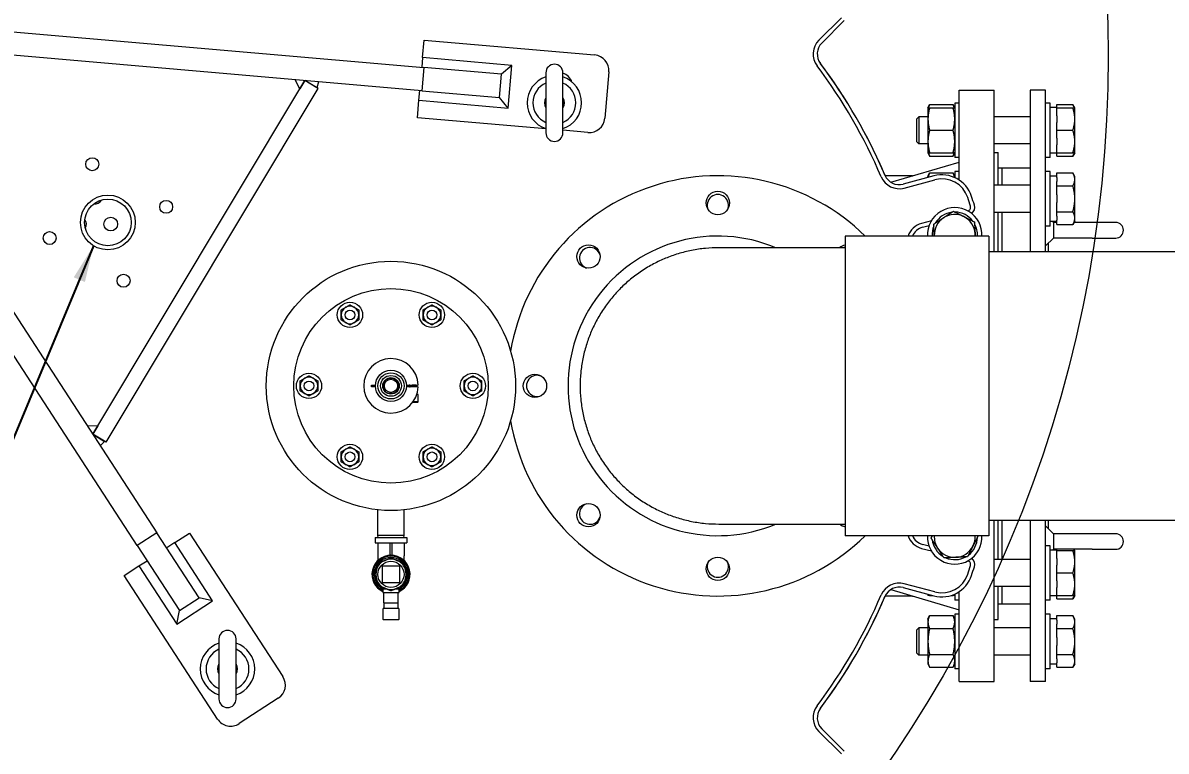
# Model space of a CAD drawing. Header units: inches. Extents: x 15 to 402, y 6 to 258.
# Drawn here: x 67.96 to 104.69, y 189.34 to 212.73 of the extents above; entities that cross this region are included whole.
import ezdxf

# ---------------------------------------------------------------- set-up
doc = ezdxf.new("R2010")
doc.units = ezdxf.units.IN
doc.header["$LTSCALE"] = 12
doc.header["$MEASUREMENT"] = 0
for name, color, linetype, lineweight in [('Dimension (ANSI)', 7, 'Continuous', 25), ('Symbol (ANSI)', 7, 'Continuous', 25), ('Visible', 7, 'Continuous', 18)]:
    doc.layers.add(name, color=color, linetype=linetype, lineweight=lineweight)
doc.styles.add('MEMCOR Medium', font='arial.ttf')
doc.dimstyles.new('Default (ANSI)', dxfattribs={"dimscale": 12, "dimtxt": 0.15, "dimasz": 0.098425, "dimexe": 0.125, "dimexo": 0.0625, "dimgap": 0.031496, "dimtad": 0, "dimtih": 1, "dimtoh": 1, "dimdec": 4, "dimrnd": 1e-08, "dimzin": 3, "dimdsep": 46, "dimlunit": 5, "dimtxsty": 'MEMCOR Medium', "dimcen": 0.09, "dimdle": 0.393701, "dimclrd": 256, "dimclre": 256, "dimclrt": 256, "dimadec": 0, "dimazin": 1, "dimtfac": 0.8, "dimtofl": 0, "dimtmove": 0, "dimatfit": 3, "dimfxl": 1, "dimfrac": 1, "dimtolj": 1, "dimtzin": 4, "dimlwd": -1, "dimlwe": -1, "dimarcsym": 0})
doc.dimstyles.new('Default (ANSI)$7', dxfattribs={"dimscale": 12, "dimtxt": 0.15, "dimasz": 0.098425, "dimexe": 0.125, "dimexo": 0.0625, "dimgap": 0.031496, "dimtad": 0, "dimtih": 1, "dimtoh": 1, "dimdec": 4, "dimrnd": 1e-08, "dimzin": 3, "dimdsep": 46, "dimlunit": 5, "dimtxsty": 'MEMCOR Medium', "dimcen": 0.09, "dimdle": 0.393701, "dimclrd": 256, "dimclre": 256, "dimclrt": 256, "dimadec": 0, "dimazin": 1, "dimtfac": 0.8, "dimtofl": 0, "dimtmove": 0, "dimatfit": 3, "dimfxl": 1, "dimfrac": 1, "dimtolj": 1, "dimtzin": 4, "dimlwd": -1, "dimlwe": -1, "dimarcsym": 0})

# ---------------------------------------------------------------- blocks, each defined once
blk = doc.blocks.new('*D25')
at = {"layer": 'Defpoints', "color": 0, "transparency": 16777216}
for p in [(86.89, 243.622), (62.827, 211.67)]:
    blk.add_point(p, dxfattribs=at)
at = {"layer": 'Dimension (ANSI)', "transparency": 16777216}
for p, q in [((91.461, 249.692), (87.601, 244.566)), ((93.048, 249.692), (91.461, 249.692))]:
    blk.add_line(p, q, dxfattribs=at)
blk.add_solid([(87.443, 244.684), (87.758, 244.447), (86.89, 243.622)], dxfattribs=at)
at = {"layer": 'Dimension (ANSI)', "transparency": 16777216, "char_height": 1.8, "attachment_point": 4, "style": 'MEMCOR Medium'}
for s, insert in [('\\A1; \\fArial|b0|i0;R40 in', (108.926, 250.989)), ('\\A1;[R1016.0 mm]{\\P\\fArial|b0|i0;RADIAL CLEARANCE REQUIRED}', (93.426, 246.824))]:
    blk.add_mtext(s, dxfattribs=dict(at, insert=insert))

msp = doc.modelspace()

# ---------------------------------------------------------------- linework, layer by layer
at = {"layer": 'Visible'}
for p, q in [((65.15622, 212.66071), (80.84549, 211.29916)), ((94.25794, 212.89604), (93.53664, 212.17474)), ((93.62857, 212.08282), (94.34986, 212.80412)), ((80.80277, 211.61654), (80.8514, 212.17694)), ((80.8514, 212.17694), (86.33081, 211.70142)), ((80.78065, 210.55197), (65.34865, 211.8912)), ((80.80277, 211.61654), (80.77575, 211.30521)), ((83.67448, 211.36733), (80.80277, 211.61654)), ((80.84549, 211.29916), (80.78065, 210.55197)), ((83.33613, 211.08302), (80.84549, 211.29916)), ((83.67448, 211.36733), (83.33613, 211.08302)), ((83.5556, 209.99748), (83.67448, 211.36733)), ((70.20837, 199.51578), (77.02461, 210.87793)), ((76.86385, 210.60995), (76.71328, 210.90494)), ((77.02461, 210.87793), (76.86385, 210.60995)), ((77.45343, 210.62081), (77.02486, 210.8779)), ((77.40384, 210.65055), (77.02486, 210.8779)), ((77.46515, 210.8397), (77.40384, 210.65055)), ((83.27129, 210.33582), (83.33613, 211.08302)), ((84.76273, 211.12887), (84.76273, 209.19974)), ((85.31391, 209.19974), (85.31391, 211.12887)), ((86.78571, 211.16006), (86.65602, 209.66568)), ((70.63714, 199.25856), (77.45343, 210.62081)), ((80.68389, 210.24669), (80.71091, 210.55802)), ((80.78065, 210.55197), (83.27129, 210.33582)), ((98.03832, 207.68485), (98.03832, 210.571)), ((98.03832, 210.571), (99.16332, 210.571)), ((99.16332, 205.3835), (99.16332, 210.571)), ((100.31832, 210.571), (100.31832, 205.3835)), ((100.81832, 210.571), (100.31832, 210.571)), ((100.81832, 205.3835), (100.81832, 210.571)), ((80.63526, 209.6863), (80.68389, 210.24669)), ((80.68389, 210.24669), (83.5556, 209.99748)), ((83.5556, 209.99748), (83.27129, 210.33582)), ((97.0387, 210.00037), (97.09056, 210.1116)), ((97.09056, 210.1116), (97.84583, 210.1116)), ((97.8977, 210.00037), (97.84583, 210.1116)), ((97.8977, 210.15637), (97.8977, 208.40637)), ((98.03832, 210.15637), (97.8977, 210.15637)), ((100.95895, 210.15637), (100.81832, 210.15637)), ((100.95895, 208.40637), (100.95895, 210.15637)), ((101.17795, 210.01087), (101.17795, 210.11131)), ((101.17795, 210.11131), (101.69188, 210.11131)), ((101.75607, 210.00012), (101.69188, 210.11131)), ((96.67795, 209.65272), (96.7441, 209.71887)), ((96.7441, 209.71887), (96.7441, 208.84387)), ((97.0387, 209.71887), (96.7441, 209.71887)), ((97.0387, 210.00037), (97.0387, 209.64087)), ((97.09056, 210.00037), (97.84583, 210.00037)), ((100.31832, 209.71887), (99.16332, 209.71887)), ((101.17795, 210.01087), (100.95895, 210.01087)), ((101.17795, 210.01087), (101.17795, 210.00012)), ((101.17795, 209.74881), (101.17795, 210.00012)), ((101.17795, 210.00012), (101.69188, 210.00012)), ((101.17795, 209.74881), (101.17795, 209.53269)), ((101.75607, 209.64075), (101.75607, 210.00012)), ((63.81836, 209.34046), (72.26392, 196.35537)), ((84.76273, 209.3281), (80.63526, 209.6863)), ((96.67795, 208.91002), (96.67795, 209.65272)), ((97.0387, 209.64087), (97.0387, 208.92187)), ((101.17795, 209.28137), (101.17795, 209.53269)), ((101.75607, 208.922), (101.75607, 209.64075)), ((71.6352, 195.94645), (63.04884, 209.14802)), ((86.11467, 209.21078), (85.31391, 209.28027)), ((97.09056, 209.28137), (97.84583, 209.28137)), ((101.17795, 209.03006), (101.17795, 209.28137)), ((101.17795, 209.28137), (101.69188, 209.28137)), ((101.17795, 209.03006), (101.17795, 208.81394)), ((96.67795, 208.91002), (96.7441, 208.84387)), ((97.0387, 208.84387), (96.7441, 208.84387)), ((97.0387, 208.92187), (97.0387, 208.56237)), ((100.31832, 208.84387), (99.16332, 208.84387)), ((101.17795, 208.56262), (101.17795, 208.81394)), ((101.75607, 208.56262), (101.75607, 208.922)), ((95.84778, 207.61181), (98.03832, 208.261)), ((97.0387, 208.56237), (97.09056, 208.45114)), ((97.09056, 208.56237), (97.84583, 208.56237)), ((97.09056, 208.45114), (97.84583, 208.45114)), ((97.8977, 208.56237), (97.84583, 208.45114)), ((98.03832, 208.40637), (97.8977, 208.40637)), ((99.16332, 208.571), (99.28832, 208.571)), ((99.28832, 207.51891), (99.28832, 208.571)), ((100.95895, 208.40637), (100.81832, 208.40637)), ((101.17795, 208.55187), (100.95895, 208.55187)), ((101.17795, 208.56262), (101.17795, 208.55187)), ((101.17795, 208.56262), (101.69188, 208.56262)), ((101.17795, 208.45143), (101.17795, 208.55187)), ((101.17795, 208.45143), (101.69188, 208.45143)), ((101.75607, 208.56262), (101.69188, 208.45143)), ((97.0387, 207.80041), (97.09056, 207.91164)), ((97.09056, 207.91164), (97.84583, 207.91164)), ((97.8977, 207.80041), (97.84583, 207.91164)), ((97.8977, 207.95641), (97.8977, 207.76189)), ((98.03832, 207.95641), (97.8977, 207.95641)), ((99.28832, 208.071), (99.41832, 208.071)), ((99.41832, 207.51891), (99.41832, 208.071)), ((99.41832, 207.51891), (99.41832, 208.071)), ((99.41832, 208.071), (100.31832, 208.071)), ((100.95895, 207.95641), (100.81832, 207.95641)), ((100.95895, 206.20641), (100.95895, 207.95641)), ((101.17795, 207.76625), (101.17795, 207.91135)), ((101.17795, 207.91135), (101.69188, 207.91135)), ((101.75607, 207.80016), (101.69188, 207.91135)), ((96.53832, 207.821), (95.66321, 207.821)), ((97.23027, 207.81511), (96.24496, 207.5511)), ((96.2786, 207.42553), (97.26391, 207.68954)), ((96.53832, 207.821), (96.53832, 207.81646)), ((96.53832, 207.81646), (96.53832, 207.821)), ((96.53832, 207.821), (96.55366, 207.821)), ((97.0387, 207.80041), (97.0387, 207.76378)), ((100.31832, 207.51891), (99.16332, 207.51891)), ((101.17795, 207.81091), (100.95895, 207.81091)), ((101.17795, 207.76625), (101.17795, 207.64148)), ((101.17795, 207.49638), (101.17795, 207.64148)), ((101.75607, 207.70387), (101.75607, 207.80016)), ((101.75607, 207.08141), (101.75607, 207.70387)), ((101.17795, 207.20618), (101.17795, 207.49638)), ((101.17795, 207.49638), (101.69188, 207.49638)), ((101.17795, 207.20618), (101.17795, 206.95664)), ((101.17795, 206.66644), (101.17795, 206.95664)), ((101.75607, 206.45895), (101.75607, 207.08141)), ((98.32122, 206.6891), (98.32094, 206.68903)), ((100.31832, 206.64391), (99.16332, 206.64391)), ((99.28832, 205.3835), (99.28832, 206.64391)), ((99.41832, 205.3835), (99.41832, 206.64391)), ((99.41832, 205.3835), (99.41832, 206.64391)), ((101.17795, 206.52134), (101.17795, 206.66644)), ((101.17795, 206.66644), (101.69188, 206.66644)), ((101.17795, 206.52134), (101.17795, 206.39657)), ((101.75607, 206.36266), (101.75607, 206.45895)), ((97.14787, 206.3747), (96.83323, 206.2904)), ((96.86688, 206.16483), (97.07445, 206.22045)), ((100.95895, 206.20641), (100.81832, 206.20641)), ((101.17795, 206.35191), (100.95895, 206.35191)), ((101.06832, 206.321), (101.03741, 206.35191)), ((101.17795, 206.321), (101.06832, 206.321)), ((101.06832, 206.321), (101.06832, 206.071)), ((101.06832, 206.071), (101.06832, 205.821)), ((101.17795, 206.25147), (101.17795, 206.39657)), ((101.17795, 206.25147), (101.69188, 206.25147)), ((101.75607, 206.36266), (101.69188, 206.25147)), ((102.31832, 206.321), (101.73202, 206.321)), ((103.06832, 206.321), (102.31832, 206.321)), ((94.37832, 205.8835), (94.37832, 196.2585)), ((98.98832, 205.8835), (94.37832, 205.8835)), ((98.98832, 205.8835), (98.98832, 196.2585)), ((101.06832, 205.821), (100.81832, 205.571)), ((100.91332, 205.3835), (100.91332, 205.666)), ((102.31832, 205.821), (101.06832, 205.821)), ((102.31832, 205.821), (103.06832, 205.821)), ((94.37832, 205.5085), (90.31564, 205.5085)), ((98.98832, 205.3835), (121.91357, 205.3835)), ((79.16332, 201.04475), (79.16332, 201.09725)), ((79.16332, 201.09725), (79.28901, 201.09725)), ((79.28901, 201.04475), (79.16332, 201.04475)), ((80.28763, 201.09725), (80.63792, 201.09725)), ((80.63792, 201.04475), (80.28763, 201.04475)), ((80.35082, 201.076), (80.35082, 201.08047)), ((80.37402, 201.09411), (80.37402, 201.09725)), ((80.37402, 201.0584), (80.37402, 201.06261)), ((80.57762, 201.076), (80.57762, 201.08021)), ((80.60082, 201.09386), (80.60082, 201.09725)), ((80.60082, 201.05815), (80.60082, 201.06261)), ((80.66293, 201.09725), (80.63792, 201.09725)), ((80.63792, 201.04475), (80.66293, 201.04475)), ((80.48738, 200.54475), (80.65332, 200.54475)), ((80.66332, 200.55475), (80.4948, 200.55475)), ((80.66332, 200.79475), (80.61857, 200.79475)), ((80.65332, 200.54475), (80.66332, 200.55475)), ((80.66332, 200.55475), (80.66332, 200.79475)), ((70.36913, 199.78376), (70.03799, 199.77774)), ((70.36913, 199.78376), (70.20837, 199.51578)), ((70.63714, 199.25856), (70.20837, 199.51578)), ((70.20837, 199.51578), (70.58735, 199.28843)), ((70.44933, 199.1453), (70.58735, 199.28843)), ((79.36967, 196.26636), (79.36967, 197.08908)), ((80.20697, 196.26636), (80.20697, 197.08937)), ((90.31564, 196.6335), (94.37832, 196.6335)), ((98.98832, 196.7585), (121.91357, 196.7585)), ((99.16332, 191.571), (99.16332, 196.7585)), ((99.28832, 195.4981), (99.28832, 196.7585)), ((99.41832, 195.4981), (99.41832, 196.7585)), ((99.41832, 195.4981), (99.41832, 196.7585)), ((100.31832, 196.7585), (100.31832, 191.571)), ((100.81832, 191.571), (100.81832, 196.7585)), ((101.06832, 196.321), (100.81832, 196.571)), ((100.91332, 196.476), (100.91332, 196.7585)), ((72.26392, 196.35537), (71.6352, 195.94645)), ((73.62698, 194.25964), (72.26392, 196.35537)), ((72.84484, 196.03535), (73.31638, 196.34204)), ((73.31638, 196.34204), (76.31512, 191.73145)), ((79.27572, 196.19825), (80.30092, 196.19825)), ((79.27572, 196.19825), (79.27572, 196.02738)), ((80.20697, 196.26636), (79.36967, 196.26636)), ((79.3718, 196.19825), (79.36967, 196.26636)), ((80.20484, 196.19825), (80.20697, 196.26636)), ((80.30092, 196.19825), (80.30092, 196.02738)), ((98.98832, 196.2585), (94.37832, 196.2585)), ((97.16848, 196.24604), (97.17559, 196.24642)), ((102.31832, 196.321), (101.06832, 196.321)), ((101.06832, 196.321), (101.06832, 196.071)), ((103.06832, 196.321), (102.31832, 196.321)), ((71.6352, 195.94645), (72.99827, 193.85072)), ((72.84484, 196.03535), (72.58287, 195.86497)), ((74.05933, 194.16806), (72.84484, 196.03535)), ((79.27572, 196.02738), (79.74895, 196.02738)), ((79.36116, 196.02738), (79.36116, 195.6077)), ((79.74895, 196.02889), (79.74895, 195.62838)), ((79.82769, 195.62838), (79.82769, 196.02889)), ((79.82769, 196.02738), (80.30092, 196.02738)), ((80.21549, 196.02738), (80.21549, 195.6077)), ((96.83323, 195.85161), (97.14787, 195.7673)), ((97.07445, 195.92156), (96.86688, 195.97718)), ((100.95895, 195.9356), (100.81832, 195.9356)), ((100.95895, 194.1856), (100.95895, 195.9356)), ((101.17795, 195.7901), (100.95895, 195.7901)), ((101.06832, 195.821), (101.03741, 195.7901)), ((101.06832, 196.071), (101.06832, 195.821)), ((102.31832, 195.821), (101.06832, 195.821)), ((101.17795, 195.7901), (101.17795, 195.821)), ((101.17795, 195.7901), (101.17795, 195.77935)), ((101.17795, 195.52803), (101.17795, 195.77935)), ((101.17795, 195.77935), (101.69188, 195.77935)), ((101.75607, 195.77935), (101.73202, 195.821)), ((101.75607, 195.41997), (101.75607, 195.77935)), ((102.31832, 195.821), (103.06832, 195.821)), ((71.69219, 195.28566), (71.95416, 195.45605)), ((79.36116, 195.6077), (79.36116, 195.4561)), ((80.21549, 195.4561), (80.21549, 195.6077)), ((98.32094, 195.45298), (98.32122, 195.4529)), ((100.31832, 195.4981), (99.16332, 195.4981)), ((101.17795, 195.52803), (101.17795, 195.31191)), ((101.75607, 194.70122), (101.75607, 195.41997)), ((71.22066, 194.97897), (71.69219, 195.28566)), ((71.69219, 195.28566), (72.90669, 193.41838)), ((79.51273, 194.74155), (79.51273, 195.29273)), ((79.51273, 195.29273), (80.06391, 195.29273)), ((80.06391, 195.29273), (80.06391, 194.74155)), ((101.17795, 195.0606), (101.17795, 195.31191)), ((101.17795, 194.80928), (101.17795, 195.0606)), ((101.17795, 195.0606), (101.69188, 195.0606)), ((74.2194, 190.36839), (71.22066, 194.97897)), ((80.06391, 194.74155), (79.51273, 194.74155)), ((97.26391, 194.45247), (96.2786, 194.71648)), ((101.17795, 194.80928), (101.17795, 194.59316)), ((101.75607, 194.34185), (101.75607, 194.70122)), ((79.52819, 194.59452), (79.52819, 194.55164)), ((79.52819, 194.55164), (79.52819, 194.43527)), ((79.52819, 194.55164), (79.63171, 194.55164)), ((79.52819, 194.43527), (80.04845, 194.43527)), ((79.56212, 194.10273), (79.56212, 194.43527)), ((79.94494, 194.55164), (80.04845, 194.55164)), ((80.01452, 194.10273), (80.01452, 194.43527)), ((80.04845, 194.55164), (80.04845, 194.59452)), ((80.04845, 194.43527), (80.04845, 194.55164)), ((96.53832, 194.321), (95.66321, 194.321)), ((95.84778, 194.5302), (98.03832, 193.881)), ((96.24496, 194.59091), (97.23027, 194.3269)), ((96.53832, 194.32555), (96.53832, 194.321)), ((96.53832, 194.321), (96.53832, 194.32555)), ((96.53832, 194.321), (96.55366, 194.321)), ((97.0387, 194.37823), (97.0387, 194.3416)), ((97.09056, 194.3416), (97.17541, 194.3416)), ((97.79758, 194.3416), (97.84583, 194.3416)), ((97.8977, 194.38011), (97.8977, 194.1856)), ((98.03832, 191.571), (98.03832, 194.45715)), ((100.31832, 194.6231), (99.16332, 194.6231)), ((99.28832, 193.571), (99.28832, 194.6231)), ((99.41832, 194.071), (99.41832, 194.6231)), ((99.41832, 194.071), (99.41832, 194.6231)), ((101.17795, 194.3311), (100.95895, 194.3311)), ((101.17795, 194.34185), (101.17795, 194.59316)), ((101.17795, 194.34185), (101.17795, 194.3311)), ((101.17795, 194.34185), (101.69188, 194.34185)), ((101.17795, 194.23065), (101.17795, 194.3311)), ((101.75607, 194.34185), (101.69188, 194.23065)), ((72.90669, 193.41838), (74.05933, 194.16806)), ((72.99827, 193.85072), (73.62698, 194.25964)), ((74.05933, 194.16806), (73.62698, 194.25964)), ((80.02757, 193.92204), (79.54907, 193.92204)), ((79.56212, 194.10273), (80.01452, 194.10273)), ((79.56212, 194.10273), (79.56212, 193.92204)), ((80.01452, 193.92204), (80.01452, 194.10273)), ((98.03832, 194.1856), (97.8977, 194.1856)), ((99.28832, 194.071), (99.41832, 194.071)), ((99.41832, 194.071), (100.31832, 194.071)), ((100.95895, 194.1856), (100.81832, 194.1856)), ((101.17795, 194.23065), (101.69188, 194.23065)), ((72.90669, 193.41838), (72.99827, 193.85072)), ((79.52819, 193.90116), (79.52819, 193.66087)), ((79.52819, 193.66087), (79.52819, 193.57899)), ((80.02757, 193.55811), (79.54907, 193.55811)), ((80.04845, 193.66087), (80.04845, 193.90116)), ((80.04845, 193.57899), (80.04845, 193.66087)), ((97.0387, 193.57963), (97.09056, 193.69086)), ((97.0387, 193.57963), (97.0387, 193.48331)), ((97.09056, 193.69086), (97.84583, 193.69086)), ((97.8977, 193.57963), (97.84583, 193.69086)), ((97.8977, 193.73563), (97.8977, 191.98563)), ((98.03832, 193.73563), (97.8977, 193.73563)), ((99.16332, 193.571), (99.28832, 193.571)), ((100.95895, 193.73563), (100.81832, 193.73563)), ((100.95895, 191.98563), (100.95895, 193.73563)), ((101.17795, 193.59013), (101.1142, 193.59013)), ((101.17795, 193.54548), (101.17795, 193.69057)), ((101.17795, 193.69057), (101.69188, 193.69057)), ((101.75607, 193.57938), (101.69188, 193.69057)), ((101.75607, 193.48309), (101.75607, 193.57938)), ((96.67795, 193.23198), (96.7441, 193.29813)), ((96.67795, 192.48928), (96.67795, 193.23198)), ((96.7441, 193.29813), (96.7441, 192.42313)), ((97.0387, 193.29813), (96.7441, 193.29813)), ((97.0387, 193.48331), (97.0387, 192.86063)), ((97.09056, 193.27575), (97.84583, 193.27575)), ((100.31832, 193.29813), (99.16332, 193.29813)), ((101.17795, 193.54548), (101.17795, 193.4207)), ((101.17795, 193.2756), (101.17795, 193.4207)), ((101.17795, 192.98541), (101.17795, 193.2756)), ((101.17795, 193.2756), (101.69188, 193.2756)), ((101.75607, 192.86063), (101.75607, 193.48309)), ((74.26273, 192.94227), (74.26273, 191.01314)), ((74.81391, 191.01314), (74.81391, 192.94227)), ((97.0387, 192.86063), (97.0387, 192.23796)), ((101.17795, 192.98541), (101.17795, 192.73586)), ((101.75607, 192.23818), (101.75607, 192.86063)), ((96.67795, 192.48928), (96.7441, 192.42313)), ((97.09056, 192.44552), (97.84583, 192.44552)), ((101.17795, 192.44566), (101.17795, 192.73586)), ((101.17795, 192.30056), (101.17795, 192.44566)), ((101.17795, 192.44566), (101.69188, 192.44566)), ((97.0387, 192.42313), (96.7441, 192.42313)), ((97.0387, 192.23796), (97.0387, 192.14163)), ((97.0387, 192.14163), (97.09056, 192.0304)), ((97.8977, 192.14163), (97.84583, 192.0304)), ((100.31832, 192.42313), (99.16332, 192.42313)), ((101.17795, 192.13113), (100.95895, 192.13113)), ((101.17795, 192.30056), (101.17795, 192.17579)), ((101.17795, 192.03069), (101.17795, 192.17579)), ((101.75607, 192.14188), (101.69188, 192.03069)), ((101.75607, 192.14188), (101.75607, 192.23818)), ((97.09056, 192.0304), (97.84583, 192.0304)), ((98.03832, 191.98563), (97.8977, 191.98563)), ((100.95895, 191.98563), (100.81832, 191.98563)), ((101.17795, 192.03069), (101.69188, 192.03069)), ((98.03832, 191.571), (99.16332, 191.571)), ((100.81832, 191.571), (100.31832, 191.571)), ((76.16859, 191.0397), (74.91116, 190.22186)), ((93.53664, 189.96726), (94.25794, 189.24597)), ((94.34986, 189.33789), (93.62857, 190.05919))]:
    msp.add_line(p, q, dxfattribs=at)
for centre, radius in [((62.82709, 211.66956), 40), ((70.19362, 208.1925), 0.2085), ((70.69502, 206.321), 0.88), ((90.28832, 206.946), 0.375), ((70.69502, 206.321), 0.75), ((72.56652, 206.8225), 0.2085), ((70.78832, 206.267), 0.21875), ((68.82362, 205.8195), 0.2085), ((86.13407, 205.22525), 0.375), ((79.78691, 201.071), 4.00373), ((71.19652, 204.4495), 0.2085), ((79.78832, 201.071), 3.125), ((78.47066, 203.35081), 0.406), ((78.47066, 203.35081), 0.15625), ((81.10316, 203.35081), 0.406), ((81.10316, 203.35081), 0.15625), ((77.15441, 201.071), 0.406), ((79.78832, 201.071), 0.5), ((79.78832, 201.071), 0.42), ((79.78832, 201.071), 0.335), ((79.78832, 201.071), 0.26562), ((79.78832, 201.071), 0.25), ((79.78832, 201.071), 0.21094), ((82.41941, 201.071), 0.406), ((84.41332, 201.071), 0.375), ((77.15441, 201.071), 0.15625), ((82.41941, 201.071), 0.15625), ((78.47066, 198.79119), 0.406), ((81.10316, 198.79119), 0.406), ((78.47066, 198.79119), 0.15625), ((81.10316, 198.79119), 0.15625), ((86.13407, 196.91675), 0.375), ((79.78832, 195.01714), 0.41865), ((90.28832, 195.196), 0.375)]:
    msp.add_circle(centre, radius, dxfattribs=at)
for centre, radius, start, end in [((93.98212, 211.72927), 0.63, 135, 216.90325), ((93.98212, 211.72927), 0.5, 135, 216.90325), ((86.28758, 211.20329), 0.5, 355.040155, 85.040155), ((85.03832, 211.12887), 0.27559, 0, 180), ((79.78832, 201.071), 17.12, 23.09675, 36.90325), ((79.78832, 201.071), 17.25021, 23.049065, 36.950935), ((79.78832, 201.071), 17.25, 23.09675, 36.90325), ((85.03832, 210.1643), 0.875, 108.358437, 251.641563), ((85.18964, 210.69632), 0.435, 18.320445, 73.400134), ((85.03832, 210.1643), 0.875, 288.358437, 71.641563), ((85.03832, 210.1643), 0.68898, 113.578178, 246.421822), ((85.03832, 210.1643), 0.68898, 293.578178, 66.421822), ((85.03832, 210.1643), 0.31947, 149.616707, 210.383293), ((85.03832, 210.1643), 0.3125, 151.871172, 208.128828), ((85.03832, 210.1643), 0.3, 156.727362, 203.272638), ((85.03832, 210.1643), 0.31947, 329.616707, 30.383293), ((85.03832, 210.1643), 0.3125, 331.871172, 28.128828), ((85.03832, 210.1643), 0.3, 336.727362, 23.272638), ((86.1579, 209.70891), 0.5, 265.040155, 355.040155), ((85.03832, 209.19974), 0.27559, 180, 0), ((90.28832, 201.071), 6.75, 45.476504, 170.469503), ((96.11555, 208.03406), 0.63, 203.09675, 285), ((96.11555, 208.03406), 0.5, 203.09675, 285), ((97.48908, 206.84918), 1, 18.078591, 105), ((97.48908, 206.84918), 0.87, 18.078591, 105), ((90.28832, 206.8781), 0.3405, 334.269761, 205.730239), ((79.78832, 201.071), 19.62, 17.219028, 18.078591), ((70.28832, 207.133), 0.21875, 257.909376, 335.299728), ((97.89746, 205.92333), 0.875, 357.39098, 182.60902), ((79.78832, 201.071), 19.49, 17.219028, 18.078591), ((98.29016, 206.80501), 0.12, 285, 17.219028), ((98.29016, 206.80501), 0.25, 307.738688, 17.219028), ((69.78832, 206.267), 0.21875, 324.764108, 42.052527), ((97.89746, 205.92333), 0.656, 123.040155, 183.040155), ((97.89746, 205.92333), 0.7295, 97.099296, 148.981014), ((97.89746, 205.92333), 0.656, 63.040155, 123.040155), ((97.89746, 205.92333), 0.7295, 37.099296, 88.981014), ((97.89746, 205.92333), 0.656, 3.040155, 63.040155), ((96.99629, 205.68186), 0.63, 105, 161.333359), ((96.99629, 205.68186), 0.5, 105, 156.216773), ((97.89746, 205.92333), 0.7295, 157.099296, 183.129868), ((97.89746, 205.92333), 0.7295, 356.870132, 28.981014), ((103.06832, 206.071), 0.25, 270, 90), ((90.28832, 201.071), 4.8125, 67.231776, 292.768224), ((97.89746, 205.92333), 0.656, 183.040155, 183.480957), ((97.89746, 205.92333), 0.656, 356.519043, 3.040155), ((86.18212, 205.1772), 0.3405, 19.303126, 250.696874), ((94.44257, 205.22525), 0.375, 99.865714, 130.946041), ((94.39462, 205.1772), 0.3405, 92.743842, 103.349215), ((78.47066, 203.35081), 0.2815, 120, 180), ((78.47066, 203.35081), 0.2815, 60, 120), ((78.47066, 203.35081), 0.2815, 0, 60), ((81.10316, 203.35081), 0.2815, 120, 180), ((81.10316, 203.35081), 0.2815, 60, 120), ((81.10316, 203.35081), 0.2815, 0, 60), ((78.47066, 203.35081), 0.2815, 180, 240), ((78.47066, 203.35081), 0.2815, 240, 300), ((78.47066, 203.35081), 0.2815, 300, 0), ((81.10316, 203.35081), 0.2815, 180, 240), ((81.10316, 203.35081), 0.2815, 240, 300), ((81.10316, 203.35081), 0.2815, 300, 0), ((79.78832, 201.071), 0.875, 1.719131, 358.280869), ((77.15441, 201.071), 0.2815, 120, 180), ((77.15441, 201.071), 0.2815, 60, 120), ((77.15441, 201.071), 0.2815, 0, 60), ((82.41941, 201.071), 0.2815, 120, 180), ((82.41941, 201.071), 0.2815, 60, 120), ((82.41941, 201.071), 0.2815, 0, 60), ((84.48122, 201.071), 0.3405, 64.269761, 295.730239), ((77.15441, 201.071), 0.2815, 180, 240), ((77.15441, 201.071), 0.2815, 300, 0), ((79.78832, 201.071), 0.6225, 177.583196, 182.416804), ((79.78832, 201.071), 0.61775, 177.564602, 182.435398), ((82.41941, 201.071), 0.2815, 180, 240), ((82.41941, 201.071), 0.2815, 300, 0), ((77.15441, 201.071), 0.2815, 240, 300), ((82.41941, 201.071), 0.2815, 240, 300), ((90.28832, 201.071), 6.75, 189.530497, 314.523496), ((78.47066, 198.79119), 0.2815, 60, 120), ((81.10316, 198.79119), 0.2815, 60, 120), ((78.47066, 198.79119), 0.2815, 120, 180), ((78.47066, 198.79119), 0.2815, 180, 240), ((78.47066, 198.79119), 0.2815, 0, 60), ((78.47066, 198.79119), 0.2815, 300, 0), ((81.10316, 198.79119), 0.2815, 120, 180), ((81.10316, 198.79119), 0.2815, 180, 240), ((81.10316, 198.79119), 0.2815, 0, 60), ((81.10316, 198.79119), 0.2815, 300, 0), ((78.47066, 198.79119), 0.2815, 240, 300), ((81.10316, 198.79119), 0.2815, 240, 300), ((86.18212, 196.9648), 0.3405, 109.303126, 340.696874), ((94.44257, 196.91675), 0.375, 229.053959, 260.134286), ((94.39462, 196.9648), 0.3405, 256.650785, 267.256158), ((96.99629, 196.46014), 0.63, 198.666641, 255), ((96.99629, 196.46014), 0.5, 203.783227, 255), ((97.89746, 196.21867), 0.875, 177.39098, 2.60902), ((97.89746, 196.21867), 0.7295, 177.850081, 178.981014), ((97.89746, 196.21867), 0.7295, 176.870132, 177.850081), ((97.89746, 196.21867), 0.7295, 187.099296, 238.981014), ((97.89746, 196.21867), 0.656, 176.519043, 213.040155), ((97.89746, 196.21867), 0.7295, 307.099296, 358.981014), ((97.89746, 196.21867), 0.656, 333.040155, 3.480957), ((103.06832, 196.071), 0.25, 270, 90), ((79.78832, 196.53998), 0.5126, 265.595064, 274.404936), ((97.89746, 196.21867), 0.656, 213.040155, 273.040155), ((97.89746, 196.21867), 0.656, 273.040155, 333.040155), ((79.78832, 195.01714), 0.6125, 295.131805, 244.868195), ((79.78832, 195.01714), 0.58187, 296.554878, 243.445122), ((79.78832, 195.01714), 0.53823, 298.901314, 241.098686), ((79.78832, 195.01714), 0.49, 112.5, 157.5), ((79.78832, 195.01714), 0.49, 67.5, 112.5), ((79.78832, 195.01714), 0.49, 22.5, 67.5), ((90.28832, 195.2639), 0.3405, 154.269761, 25.730239), ((97.89746, 196.21867), 0.7295, 247.099296, 298.981014), ((98.29016, 195.33699), 0.12, 342.780972, 75), ((98.29016, 195.33699), 0.25, 342.780972, 52.261312), ((79.78832, 195.01714), 0.49, 157.5, 202.5), ((79.78832, 195.01714), 0.49, 337.5, 22.5), ((97.48908, 195.29282), 0.87, 255, 341.921409), ((79.78832, 201.071), 19.49, 341.921409, 342.780972), ((79.78832, 201.071), 19.62, 341.921409, 342.780972), ((79.78832, 195.01714), 0.49, 202.5, 247.5), ((79.78832, 195.01714), 0.49, 292.5, 337.5), ((96.11555, 194.10795), 0.63, 75, 156.90325), ((97.48908, 195.29282), 1, 255, 341.921409), ((79.78832, 195.01714), 0.49, 247.5, 292.5), ((79.78832, 201.071), 17.12, 323.09675, 336.90325), ((79.78832, 201.071), 17.25021, 323.049065, 336.950935), ((79.78832, 201.071), 17.25, 323.09675, 336.90325), ((96.11555, 194.10795), 0.5, 75, 156.90325), ((79.54907, 193.90116), 0.02088, 90, 180), ((80.02757, 193.90116), 0.02088, 0, 90), ((79.54907, 193.57899), 0.02088, 180, 270), ((80.02757, 193.57899), 0.02088, 270, 0), ((74.53832, 192.94227), 0.27559, 0, 180), ((74.53832, 191.9777), 0.875, 108.358437, 251.641563), ((74.53832, 191.9777), 0.68898, 113.578178, 246.421822), ((74.53832, 191.9777), 0.875, 288.358437, 71.641563), ((74.53832, 191.9777), 0.68898, 293.578178, 66.421822), ((74.53832, 191.9777), 0.31947, 149.616707, 210.383293), ((74.53832, 191.9777), 0.3125, 151.871172, 208.128828), ((74.53832, 191.9777), 0.3, 156.727362, 203.272638), ((74.53832, 191.9777), 0.31947, 329.616707, 30.383293), ((74.53832, 191.9777), 0.3125, 331.871172, 28.128828), ((74.53832, 191.9777), 0.3, 336.727362, 23.272638), ((75.89598, 191.45884), 0.5, 303.040155, 33.040155), ((74.53832, 191.01314), 0.27559, 180, 0), ((93.98212, 190.41274), 0.63, 143.09675, 225), ((93.98212, 190.41274), 0.5, 143.09675, 225), ((74.63855, 190.641), 0.5, 213.040155, 303.040155)]:
    msp.add_arc(centre, radius, start, end, dxfattribs=at)
msp.add_ellipse((101.1142, 192.86063), major_axis=(-4.1372, 0), ratio=0.17632698, start_param=4.71238898, end_param=4.7499235, dxfattribs=at)
for points, weights in [([(97.09056, 210.1116), (97.06322, 210.05295), (97.05052, 210.00037)], [1, 1.01965956375, 1.01895290532]), ([(97.88587, 210.00037), (97.87318, 210.05295), (97.84583, 210.1116)], [1.01895290532, 1.01965956375, 1]), ([(101.74143, 210.00012), (101.72572, 210.05269), (101.69188, 210.11131)], [1.02385469408, 1.02721658286, 1.01001874936]), ([(97.0387, 210.00037), (97.0387, 210.00037), (97.09056, 210.00037)], [1, 1.0379548493, 1]), ([(97.09056, 210.00037), (97.0387, 209.80772), (97.0387, 209.64087)], [1, 1.0379548493, 1]), ([(97.8977, 209.64087), (97.8977, 209.80772), (97.84583, 210.00037)], [1, 1.0379548493, 1]), ([(97.84583, 210.00037), (97.8977, 210.00037), (97.8977, 210.00037)], [1, 1.0379548493, 1]), ([(101.69188, 210.00012), (101.75607, 210.00012), (101.75607, 210.00012)], [1.01001874936, 1.04314139574, 1]), ([(101.75607, 209.64075), (101.75607, 209.80753), (101.69188, 210.00012)], [1, 1.04314139574, 1.01001874936]), ([(97.0387, 209.64087), (97.0387, 209.47403), (97.09056, 209.28137)], [1, 1.0379548493, 1]), ([(97.84583, 209.28137), (97.8977, 209.47403), (97.8977, 209.64087)], [1, 1.0379548493, 1]), ([(101.69188, 209.28137), (101.75607, 209.47396), (101.75607, 209.64075)], [1.01001874936, 1.04314139574, 1]), ([(97.09056, 209.28137), (97.0387, 209.08872), (97.0387, 208.92187)], [1, 1.0379548493, 1]), ([(97.8977, 208.92187), (97.8977, 209.08872), (97.84583, 209.28137)], [1, 1.0379548493, 1]), ([(101.75607, 208.922), (101.75607, 209.08878), (101.69188, 209.28137)], [1, 1.04314139574, 1.01001874936]), ([(97.0387, 208.92187), (97.0387, 208.75503), (97.09056, 208.56237)], [1, 1.0379548493, 1]), ([(97.84583, 208.56237), (97.8977, 208.75503), (97.8977, 208.92187)], [1, 1.0379548493, 1]), ([(101.69188, 208.56262), (101.75607, 208.75521), (101.75607, 208.922)], [1.01001874936, 1.04314139574, 1]), ([(97.09056, 208.56237), (97.0387, 208.56237), (97.0387, 208.56237)], [1, 1.0379548493, 1]), ([(97.05052, 208.56237), (97.06322, 208.50979), (97.09056, 208.45114)], [1.01895290532, 1.01965956375, 1]), ([(97.8977, 208.56237), (97.8977, 208.56237), (97.84583, 208.56237)], [1, 1.0379548493, 1]), ([(97.84583, 208.45114), (97.87318, 208.50979), (97.88587, 208.56237)], [1, 1.01965956375, 1.01895290532]), ([(101.75607, 208.56262), (101.75607, 208.56262), (101.69188, 208.56262)], [1, 1.04314139574, 1.01001874936]), ([(101.69188, 208.45143), (101.72572, 208.51006), (101.74143, 208.56262)], [1.01001874936, 1.02721658286, 1.02385469408]), ([(97.09056, 207.91164), (97.05418, 207.83361), (97.04349, 207.76506)], [1, 1.02632906637, 1.016129481]), ([(97.89308, 207.76395), (97.8825, 207.83299), (97.84583, 207.91164)], [1.0159624824, 1.02654153989, 1]), ([(101.75607, 207.70387), (101.75607, 207.80016), (101.69188, 207.91135)], [1, 1.04314139574, 1.01001874936]), ([(101.69188, 207.49638), (101.75607, 207.60757), (101.75607, 207.70387)], [1.01001874936, 1.04314139574, 1]), ([(101.75607, 207.08141), (101.75607, 207.274), (101.69188, 207.49638)], [1, 1.04314139574, 1.01001874936]), ([(101.69188, 206.66644), (101.75607, 206.88882), (101.75607, 207.08141)], [1.01001874936, 1.04314139574, 1]), ([(97.2223, 206.26675), (97.39245, 206.37741), (97.5398, 206.47325)], [1, 1.0379548493, 1]), ([(97.5398, 206.47325), (97.68715, 206.56909), (97.85729, 206.67975)], [1, 1.0379548493, 1]), ([(97.85729, 206.67975), (98.0382, 206.58773), (98.19487, 206.50804)], [1, 1.0379548493, 1]), ([(98.19487, 206.50804), (98.35154, 206.42835), (98.53245, 206.33633)], [1, 1.0379548493, 1]), ([(101.75607, 206.45895), (101.75607, 206.55525), (101.69188, 206.66644)], [1, 1.04314139574, 1.01001874936]), ([(101.69188, 206.25147), (101.75607, 206.36266), (101.75607, 206.45895)], [1.01001874936, 1.04314139574, 1]), ([(97.24239, 205.88854), (97.23307, 206.06407), (97.2223, 206.26675)], [1, 1.0379548493, 1]), ([(98.53245, 206.33633), (98.54322, 206.13365), (98.55254, 205.95812)], [1, 1.0379548493, 1]), ([(97.24266, 205.8835), (97.24252, 205.88602), (97.24239, 205.88854)], [1.00103570439, 1.00052511736, 1]), ([(98.55254, 205.95812), (98.55452, 205.92093), (98.5565, 205.8835)], [1, 1.00780827821, 1.01240383342]), ([(78.18916, 203.51334), (78.26459, 203.55689), (78.32991, 203.5946)], [1, 1.0379548493, 1]), ([(78.18916, 203.35081), (78.18916, 203.42624), (78.18916, 203.51334)], [1, 1.0379548493, 1]), ([(78.32991, 203.5946), (78.39524, 203.63231), (78.47066, 203.67586)], [1, 1.0379548493, 1]), ([(78.47066, 203.67586), (78.54609, 203.63231), (78.61141, 203.5946)], [1, 1.0379548493, 1]), ([(78.61141, 203.5946), (78.67674, 203.55689), (78.75216, 203.51334)], [1, 1.0379548493, 1]), ([(78.75216, 203.51334), (78.75216, 203.42624), (78.75216, 203.35081)], [1, 1.0379548493, 1]), ([(80.82166, 203.51334), (80.89709, 203.55689), (80.96241, 203.5946)], [1, 1.0379548493, 1]), ([(80.82166, 203.35081), (80.82166, 203.42624), (80.82166, 203.51334)], [1, 1.0379548493, 1]), ([(80.96241, 203.5946), (81.02774, 203.63231), (81.10316, 203.67586)], [1, 1.0379548493, 1]), ([(81.10316, 203.67586), (81.17859, 203.63231), (81.24391, 203.5946)], [1, 1.0379548493, 1]), ([(81.24391, 203.5946), (81.30924, 203.55689), (81.38466, 203.51334)], [1, 1.0379548493, 1]), ([(81.38466, 203.51334), (81.38466, 203.42624), (81.38466, 203.35081)], [1, 1.0379548493, 1]), ([(78.18916, 203.18829), (78.18916, 203.27539), (78.18916, 203.35081)], [1, 1.0379548493, 1]), ([(78.32991, 203.10703), (78.26459, 203.14474), (78.18916, 203.18829)], [1, 1.0379548493, 1]), ([(78.47066, 203.02577), (78.39524, 203.06931), (78.32991, 203.10703)], [1, 1.0379548493, 1]), ([(78.61141, 203.10703), (78.54609, 203.06931), (78.47066, 203.02577)], [1, 1.0379548493, 1]), ([(78.75216, 203.18829), (78.67674, 203.14474), (78.61141, 203.10703)], [1, 1.0379548493, 1]), ([(78.75216, 203.35081), (78.75216, 203.27539), (78.75216, 203.18829)], [1, 1.0379548493, 1]), ([(80.82166, 203.18829), (80.82166, 203.27539), (80.82166, 203.35081)], [1, 1.0379548493, 1]), ([(80.96241, 203.10703), (80.89709, 203.14474), (80.82166, 203.18829)], [1, 1.0379548493, 1]), ([(81.10316, 203.02577), (81.02774, 203.06931), (80.96241, 203.10703)], [1, 1.0379548493, 1]), ([(81.24391, 203.10703), (81.17859, 203.06931), (81.10316, 203.02577)], [1, 1.0379548493, 1]), ([(81.38466, 203.18829), (81.30924, 203.14474), (81.24391, 203.10703)], [1, 1.0379548493, 1]), ([(81.38466, 203.35081), (81.38466, 203.27539), (81.38466, 203.18829)], [1, 1.0379548493, 1]), ([(76.87291, 201.23353), (76.94834, 201.27707), (77.01366, 201.31479)], [1, 1.0379548493, 1]), ([(77.01366, 201.31479), (77.07899, 201.3525), (77.15441, 201.39605)], [1, 1.0379548493, 1]), ([(77.15441, 201.39605), (77.22984, 201.3525), (77.29516, 201.31479)], [1, 1.0379548493, 1]), ([(77.29516, 201.31479), (77.36049, 201.27707), (77.43591, 201.23353)], [1, 1.0379548493, 1]), ([(82.13791, 201.23353), (82.21334, 201.27707), (82.27866, 201.31479)], [1, 1.0379548493, 1]), ([(82.27866, 201.31479), (82.34399, 201.3525), (82.41941, 201.39605)], [1, 1.0379548493, 1]), ([(82.41941, 201.39605), (82.49484, 201.3525), (82.56016, 201.31479)], [1, 1.0379548493, 1]), ([(82.56016, 201.31479), (82.62549, 201.27707), (82.70091, 201.23353)], [1, 1.0379548493, 1]), ([(76.87291, 201.071), (76.87291, 201.14643), (76.87291, 201.23353)], [1, 1.0379548493, 1]), ([(76.87291, 200.90848), (76.87291, 200.99557), (76.87291, 201.071)], [1, 1.0379548493, 1]), ([(77.01366, 200.82722), (76.94834, 200.86493), (76.87291, 200.90848)], [1, 1.0379548493, 1]), ([(77.43591, 200.90848), (77.36049, 200.86493), (77.29516, 200.82722)], [1, 1.0379548493, 1]), ([(77.43591, 201.23353), (77.43591, 201.14643), (77.43591, 201.071)], [1, 1.0379548493, 1]), ([(77.43591, 201.071), (77.43591, 200.99557), (77.43591, 200.90848)], [1, 1.0379548493, 1]), ([(80.3914, 201.09725), (80.37692, 201.0958), (80.37447, 201.09438)], [0.971656120033, 0.947421304339, 0.983633679554]), ([(82.13791, 201.071), (82.13791, 201.14643), (82.13791, 201.23353)], [1, 1.0379548493, 1]), ([(82.13791, 200.90848), (82.13791, 200.99557), (82.13791, 201.071)], [1, 1.0379548493, 1]), ([(82.27866, 200.82722), (82.21334, 200.86493), (82.13791, 200.90848)], [1, 1.0379548493, 1]), ([(82.70091, 200.90848), (82.62549, 200.86493), (82.56016, 200.82722)], [1, 1.0379548493, 1]), ([(82.70091, 201.23353), (82.70091, 201.14643), (82.70091, 201.071)], [1, 1.0379548493, 1]), ([(82.70091, 201.071), (82.70091, 200.99557), (82.70091, 200.90848)], [1, 1.0379548493, 1]), ([(77.15441, 200.74595), (77.07899, 200.7895), (77.01366, 200.82722)], [1, 1.0379548493, 1]), ([(77.29516, 200.82722), (77.22984, 200.7895), (77.15441, 200.74595)], [1, 1.0379548493, 1]), ([(82.41941, 200.74595), (82.34399, 200.7895), (82.27866, 200.82722)], [1, 1.0379548493, 1]), ([(82.56016, 200.82722), (82.49484, 200.7895), (82.41941, 200.74595)], [1, 1.0379548493, 1]), ([(78.32991, 199.03498), (78.39524, 199.07269), (78.47066, 199.11624)], [1, 1.0379548493, 1]), ([(78.47066, 199.11624), (78.54609, 199.07269), (78.61141, 199.03498)], [1, 1.0379548493, 1]), ([(80.96241, 199.03498), (81.02774, 199.07269), (81.10316, 199.11624)], [1, 1.0379548493, 1]), ([(81.10316, 199.11624), (81.17859, 199.07269), (81.24391, 199.03498)], [1, 1.0379548493, 1]), ([(78.18916, 198.95371), (78.26459, 198.99726), (78.32991, 199.03498)], [1, 1.0379548493, 1]), ([(78.18916, 198.79119), (78.18916, 198.86662), (78.18916, 198.95371)], [1, 1.0379548493, 1]), ([(78.18916, 198.62867), (78.18916, 198.71576), (78.18916, 198.79119)], [1, 1.0379548493, 1]), ([(78.61141, 199.03498), (78.67674, 198.99726), (78.75216, 198.95371)], [1, 1.0379548493, 1]), ([(78.75216, 198.95371), (78.75216, 198.86662), (78.75216, 198.79119)], [1, 1.0379548493, 1]), ([(78.75216, 198.79119), (78.75216, 198.71576), (78.75216, 198.62867)], [1, 1.0379548493, 1]), ([(80.82166, 198.95371), (80.89709, 198.99726), (80.96241, 199.03498)], [1, 1.0379548493, 1]), ([(80.82166, 198.79119), (80.82166, 198.86662), (80.82166, 198.95371)], [1, 1.0379548493, 1]), ([(80.82166, 198.62867), (80.82166, 198.71576), (80.82166, 198.79119)], [1, 1.0379548493, 1]), ([(81.24391, 199.03498), (81.30924, 198.99726), (81.38466, 198.95371)], [1, 1.0379548493, 1]), ([(81.38466, 198.95371), (81.38466, 198.86662), (81.38466, 198.79119)], [1, 1.0379548493, 1]), ([(81.38466, 198.79119), (81.38466, 198.71576), (81.38466, 198.62867)], [1, 1.0379548493, 1]), ([(78.32991, 198.5474), (78.26459, 198.58512), (78.18916, 198.62867)], [1, 1.0379548493, 1]), ([(78.47066, 198.46614), (78.39524, 198.50969), (78.32991, 198.5474)], [1, 1.0379548493, 1]), ([(78.61141, 198.5474), (78.54609, 198.50969), (78.47066, 198.46614)], [1, 1.0379548493, 1]), ([(78.75216, 198.62867), (78.67674, 198.58512), (78.61141, 198.5474)], [1, 1.0379548493, 1]), ([(80.96241, 198.5474), (80.89709, 198.58512), (80.82166, 198.62867)], [1, 1.0379548493, 1]), ([(81.10316, 198.46614), (81.02774, 198.50969), (80.96241, 198.5474)], [1, 1.0379548493, 1]), ([(81.24391, 198.5474), (81.17859, 198.50969), (81.10316, 198.46614)], [1, 1.0379548493, 1]), ([(81.38466, 198.62867), (81.30924, 198.58512), (81.24391, 198.5474)], [1, 1.0379548493, 1]), ([(97.14105, 196.1785), (97.16195, 196.2196), (97.18174, 196.2585)], [1, 1.00837809432, 1.01305745366]), ([(97.34755, 195.861), (97.25171, 196.00835), (97.14105, 196.1785)], [1, 1.0379548493, 1]), ([(98.65371, 196.2585), (98.56179, 196.0778), (98.48217, 195.92126)], [1.00006938661, 1.03792012423, 1]), ([(97.55405, 195.54351), (97.44338, 195.71365), (97.34755, 195.861)], [1, 1.0379548493, 1]), ([(98.48217, 195.92126), (98.40248, 195.76459), (98.31046, 195.58368)], [1, 1.0379548493, 1]), ([(101.69188, 195.77935), (101.75607, 195.77935), (101.75607, 195.77935)], [1.01001874936, 1.04314139574, 1]), ([(101.75607, 195.41997), (101.75607, 195.58676), (101.69188, 195.77935)], [1, 1.04314139574, 1.01001874936]), ([(101.74143, 195.77935), (101.73531, 195.79982), (101.72655, 195.821)], [1.02385469408, 1.02516156517, 1.02336161649]), ([(79.33562, 195.20466), (79.37292, 195.29471), (79.41329, 195.39217)], [1, 1.0562990584, 1.07162109099]), ([(79.41329, 195.39217), (79.51076, 195.43255), (79.60081, 195.46985)], [1.07162109099, 1.0562990584, 1]), ([(79.60081, 195.46985), (79.69085, 195.50714), (79.78832, 195.54752)], [1, 1.0562990584, 1.07162109099]), ([(79.78832, 195.54752), (79.88579, 195.50714), (79.97584, 195.46985)], [1.07162109099, 1.0562990584, 1]), ([(79.97584, 195.46985), (80.06588, 195.43255), (80.16335, 195.39217)], [1, 1.0562990584, 1.07162109099]), ([(80.16335, 195.39217), (80.20372, 195.29471), (80.24102, 195.20466)], [1.07162109099, 1.0562990584, 1]), ([(97.93226, 195.5636), (97.75673, 195.55427), (97.55405, 195.54351)], [1, 1.0379548493, 1]), ([(98.31046, 195.58368), (98.10778, 195.57292), (97.93226, 195.5636)], [1, 1.0379548493, 1]), ([(101.69188, 195.0606), (101.75607, 195.25318), (101.75607, 195.41997)], [1.01001874936, 1.04314139574, 1]), ([(79.25795, 195.01714), (79.29832, 195.11461), (79.33562, 195.20466)], [1.07162109099, 1.0562990584, 1]), ([(79.33562, 194.82963), (79.29832, 194.91968), (79.25795, 195.01714)], [1, 1.0562990584, 1.07162109099]), ([(80.24102, 195.20466), (80.27832, 195.11461), (80.31869, 195.01714)], [1, 1.0562990584, 1.07162109099]), ([(80.31869, 195.01714), (80.27832, 194.91968), (80.24102, 194.82963)], [1.07162109099, 1.0562990584, 1]), ([(101.75607, 194.70122), (101.75607, 194.86801), (101.69188, 195.0606)], [1, 1.04314139574, 1.01001874936]), ([(79.41329, 194.64211), (79.37292, 194.73958), (79.33562, 194.82963)], [1.07162109099, 1.0562990584, 1]), ([(80.24102, 194.82963), (80.20372, 194.73958), (80.16335, 194.64211)], [1, 1.0562990584, 1.07162109099]), ([(101.69188, 194.34185), (101.75607, 194.53443), (101.75607, 194.70122)], [1.01001874936, 1.04314139574, 1]), ([(79.60081, 194.56444), (79.51076, 194.60174), (79.41329, 194.64211)], [1, 1.0562990584, 1.07162109099]), ([(79.78832, 194.48677), (79.69085, 194.52714), (79.60081, 194.56444)], [1.07162109099, 1.0562990584, 1]), ([(79.97584, 194.56444), (79.88579, 194.52714), (79.78832, 194.48677)], [1, 1.0562990584, 1.07162109099]), ([(80.16335, 194.64211), (80.06588, 194.60174), (79.97584, 194.56444)], [1.07162109099, 1.0562990584, 1]), ([(97.09056, 194.3416), (97.0387, 194.3416), (97.0387, 194.3416)], [1, 1.0379548493, 1]), ([(97.08415, 194.36605), (97.08724, 194.35392), (97.09056, 194.3416)], [1.00440089894, 1.00234537972, 1]), ([(97.84583, 194.3416), (97.8484, 194.35113), (97.85083, 194.36054)], [1, 1.00181324373, 1.00345323672]), ([(97.8977, 194.3416), (97.8977, 194.3416), (97.84583, 194.3416)], [1, 1.0379548493, 1]), ([(101.75607, 194.34185), (101.75607, 194.34185), (101.69188, 194.34185)], [1, 1.04314139574, 1.01001874936]), ([(101.69188, 194.23065), (101.72572, 194.28928), (101.74143, 194.34185)], [1.01001874936, 1.02721658286, 1.02385469408]), ([(97.09056, 193.69086), (97.0387, 193.57963), (97.0387, 193.48331)], [1, 1.0379548493, 1]), ([(97.8977, 193.48331), (97.8977, 193.57963), (97.84583, 193.69086)], [1, 1.0379548493, 1]), ([(101.75607, 193.48309), (101.75607, 193.57938), (101.69188, 193.69057)], [1, 1.04314139574, 1.01001874936]), ([(97.0387, 193.48331), (97.0387, 193.38698), (97.09056, 193.27575)], [1, 1.0379548493, 1]), ([(97.09056, 193.27575), (97.0387, 193.05329), (97.0387, 192.86063)], [1, 1.0379548493, 1]), ([(97.84583, 193.27575), (97.8977, 193.38698), (97.8977, 193.48331)], [1, 1.0379548493, 1]), ([(97.8977, 192.86063), (97.8977, 193.05329), (97.84583, 193.27575)], [1, 1.0379548493, 1]), ([(101.69188, 193.2756), (101.75607, 193.38679), (101.75607, 193.48309)], [1.01001874936, 1.04314139574, 1]), ([(101.75607, 192.86063), (101.75607, 193.05322), (101.69188, 193.2756)], [1, 1.04314139574, 1.01001874936]), ([(97.0387, 192.86063), (97.0387, 192.66798), (97.09056, 192.44552)], [1, 1.0379548493, 1]), ([(97.84583, 192.44552), (97.8977, 192.66798), (97.8977, 192.86063)], [1, 1.0379548493, 1]), ([(101.69188, 192.44566), (101.75607, 192.66804), (101.75607, 192.86063)], [1.01001874936, 1.04314139574, 1]), ([(97.09056, 192.44552), (97.0387, 192.33429), (97.0387, 192.23796)], [1, 1.0379548493, 1]), ([(97.8977, 192.23796), (97.8977, 192.33429), (97.84583, 192.44552)], [1, 1.0379548493, 1]), ([(101.75607, 192.23818), (101.75607, 192.33447), (101.69188, 192.44566)], [1, 1.04314139574, 1.01001874936]), ([(97.0387, 192.23796), (97.0387, 192.14163), (97.09056, 192.0304)], [1, 1.0379548493, 1]), ([(97.84583, 192.0304), (97.8977, 192.14163), (97.8977, 192.23796)], [1, 1.0379548493, 1]), ([(101.69188, 192.03069), (101.75607, 192.14188), (101.75607, 192.23818)], [1.01001874936, 1.04314139574, 1])]:
    msp.add_rational_spline(points, weights, degree=2, dxfattribs=at)
for points, knots in [([(90.31564, 205.5085), (90.17804, 205.5085), (90.03406, 205.50208), (89.74138, 205.47402), (89.59268, 205.45238), (89.29831, 205.39407), (89.15259, 205.35738), (88.87135, 205.27169), (88.73582, 205.22269), (88.48201, 205.11779), (88.35196, 205.05708), (88.0933, 204.91984), (87.9647, 204.8433), (87.71604, 204.67754), (87.59593, 204.58828), (87.36977, 204.4023), (87.26373, 204.30559), (87.06974, 204.11201), (86.97282, 204.00618), (86.78641, 203.78045), (86.69692, 203.66054), (86.53071, 203.41225), (86.45395, 203.28381), (86.31631, 203.02544), (86.25541, 202.8955), (86.15045, 202.64249), (86.10152, 202.50771), (86.0159, 202.22799), (85.97923, 202.08305), (85.9209, 201.79025), (85.89923, 201.64232), (85.87113, 201.35115), (85.86468, 201.20791), (85.86468, 200.9341), (85.87113, 200.79085), (85.89923, 200.49968), (85.9209, 200.35175), (85.97923, 200.05895), (86.0159, 199.91401), (86.10152, 199.6343), (86.15045, 199.49952), (86.25541, 199.2465), (86.31631, 199.11657), (86.45395, 198.85819), (86.53071, 198.72976), (86.69692, 198.48147), (86.78641, 198.36155), (86.97282, 198.13582), (87.06974, 198.03), (87.26373, 197.83642), (87.36977, 197.73971), (87.59593, 197.55373), (87.71604, 197.46447), (87.9647, 197.2987), (88.0933, 197.22216), (88.35196, 197.08492), (88.48201, 197.02421), (88.73582, 196.91931), (88.87135, 196.87031), (89.15259, 196.78462), (89.29831, 196.74794), (89.59268, 196.68963), (89.74138, 196.66799), (90.03406, 196.63993), (90.17804, 196.6335), (90.31564, 196.6335)], [-46.63397797, -46.63397797, -46.63397797, -46.63397797, -45.58547819, -45.58547819, -44.53697842, -44.53697842, -43.48847864, -43.48847864, -42.43997886, -42.43997886, -41.39576943, -41.39576943, -40.35156, -40.35156, -39.30735056, -39.30735056, -38.26314113, -38.26314113, -37.21910035, -37.21910035, -36.17505958, -36.17505958, -35.1310188, -35.1310188, -34.08697803, -34.08697803, -33.04374881, -33.04374881, -32.0005196, -32.0005196, -30.95729038, -30.95729038, -29.91406117, -29.91406117, -28.87083195, -28.87083195, -27.82760274, -27.82760274, -26.78437353, -26.78437353, -25.74114431, -25.74114431, -24.69710354, -24.69710354, -23.65306276, -23.65306276, -22.60902198, -22.60902198, -21.56498121, -21.56498121, -20.52077177, -20.52077177, -19.47656234, -19.47656234, -18.43235291, -18.43235291, -17.38814347, -17.38814347, -16.3396437, -16.3396437, -15.29114392, -15.29114392, -14.24264414, -14.24264414, -13.19414437, -13.19414437, -13.19414437, -13.19414437]), ([(80.35119, 201.07557), (80.35057, 201.07593), (80.35073, 201.07628), (80.35358, 201.07739), (80.35874, 201.07816), (80.37467, 201.07967), (80.38512, 201.08035), (80.41051, 201.08181), (80.42534, 201.08259), (80.45661, 201.0841), (80.4727, 201.08478), (80.50509, 201.08623), (80.52105, 201.08701), (80.54965, 201.08852), (80.5621, 201.08921), (80.58282, 201.09066), (80.59071, 201.09144), (80.59903, 201.09278), (80.60082, 201.09331), (80.60082, 201.09385)], [15.66358312, 15.66358312, 15.66358312, 15.66358312, 15.7245384, 15.7245384, 15.84945258, 15.84945258, 15.97043535, 15.97043535, 16.09544626, 16.09544626, 16.21642927, 16.21642927, 16.34153563, 16.34153563, 16.46252605, 16.46252605, 16.58772652, 16.58772652, 16.68036903, 16.68036903, 16.68036903, 16.68036903]), ([(80.59852, 201.09725), (80.5962, 201.0967), (80.59217, 201.09613), (80.5791, 201.09482), (80.56901, 201.09413), (80.54418, 201.09268), (80.52953, 201.09191), (80.49847, 201.09039), (80.48243, 201.0897), (80.44991, 201.08825), (80.43378, 201.08747), (80.40473, 201.08596), (80.392, 201.08526), (80.3706, 201.08382), (80.36231, 201.08304), (80.35294, 201.08165), (80.35082, 201.08106), (80.35082, 201.08047)], [15.959743129, 15.959743129, 15.959743129, 15.959743129, 16.051455508, 16.051455508, 16.172299271, 16.172299271, 16.297534589, 16.297534589, 16.418407361, 16.418407361, 16.543731793, 16.543731793, 16.664638444, 16.664638444, 16.790050677, 16.790050677, 16.890638956, 16.890638956, 16.890638956, 16.890638956]), ([(80.60045, 201.06304), (80.60085, 201.06281), (80.60093, 201.06258), (80.5999, 201.06162), (80.59581, 201.06085), (80.58174, 201.05933), (80.57212, 201.05861), (80.54804, 201.05718), (80.53364, 201.0564), (80.50288, 201.05488), (80.48689, 201.05417), (80.45423, 201.05274), (80.43788, 201.05196), (80.40828, 201.05044), (80.3952, 201.04972), (80.37294, 201.04829), (80.36415, 201.04752), (80.35339, 201.04606), (80.35082, 201.0454), (80.35082, 201.04475)], [17.85869014, 17.85869014, 17.85869014, 17.85869014, 17.89773258, 17.89773258, 18.02356555, 18.02356555, 18.14475277, 18.14475277, 18.27066658, 18.27066658, 18.39190985, 18.39190985, 18.51790352, 18.51790352, 18.63920463, 18.63920463, 18.76527725, 18.76527725, 18.8761874, 18.8761874, 18.8761874, 18.8761874]), ([(80.38743, 201.04475), (80.39255, 201.04507), (80.39812, 201.04539), (80.41748, 201.04647), (80.43259, 201.04724), (80.46431, 201.04873), (80.48058, 201.04941), (80.51262, 201.05088), (80.52806, 201.05165), (80.55564, 201.05315), (80.56756, 201.05383), (80.58662, 201.0553), (80.59352, 201.05607), (80.59966, 201.05728), (80.60082, 201.05771), (80.60082, 201.05814)], [13.951502526, 13.951502526, 13.951502526, 13.951502526, 14.00647243, 14.00647243, 14.130088103, 14.130088103, 14.251979298, 14.251979298, 14.375497936, 14.375497936, 14.497519908, 14.497519908, 14.62094362, 14.62094362, 14.695590563, 14.695590563, 14.695590563, 14.695590563])]:
    msp.add_open_spline(points, degree=3, knots=knots, dxfattribs=at)
for points in [[(80.35119, 201.08089), (80.35895, 201.08538), (80.36671, 201.08988), (80.37447, 201.09438)], [(80.37402, 201.06235), (80.36641, 201.06677), (80.3588, 201.07118), (80.35119, 201.07558)], [(80.35119, 201.04517), (80.35895, 201.04967), (80.36671, 201.05416), (80.37447, 201.05866)], [(80.60045, 201.09344), (80.59269, 201.08895), (80.58493, 201.08445), (80.57717, 201.07995)], [(80.57762, 201.07626), (80.58523, 201.07185), (80.59284, 201.06744), (80.60045, 201.06303)], [(80.60045, 201.05773), (80.59299, 201.0534), (80.58553, 201.04908), (80.57806, 201.04475)]]:
    msp.add_open_spline(points, degree=3, dxfattribs=at)
for points, weights, knots in [([(80.57717, 201.07995), (80.57371, 201.07794), (80.54781, 201.076), (80.51799, 201.07377), (80.47582, 201.07154), (80.43365, 201.06931), (80.40384, 201.06707), (80.37402, 201.06484), (80.37402, 201.06261)], [0.983633679554, 0.933205198033, 1, 0.923879532511, 1, 0.923879532511, 1, 0.923879532511, 1], [0.527121789, 0.527121789, 0.527121789, 0.5328947368, 0.5328947368, 0.5394736842, 0.5394736842, 0.5460526316, 0.5460526316, 0.5526315789, 0.5526315789, 0.5526315789]), ([(80.57762, 201.076), (80.57762, 201.07377), (80.54781, 201.07154), (80.51799, 201.06931), (80.47582, 201.06707), (80.43365, 201.06484), (80.40384, 201.06261), (80.37793, 201.06067), (80.37447, 201.05866)], [1, 0.923879532511, 1, 0.923879532511, 1, 0.923879532511, 1, 0.933205198033, 0.983633679554], [0.5263157895, 0.5263157895, 0.5263157895, 0.5328947368, 0.5328947368, 0.5394736842, 0.5394736842, 0.5460526316, 0.5460526316, 0.5518255794, 0.5518255794, 0.5518255794])]:
    msp.add_rational_spline(points, weights, degree=2, knots=knots, dxfattribs=at)

# ---------------------------------------------------------------- dimensions: what is measured, and where the dimension line sits
at = {"layer": 'Dimension (ANSI)'}
dim = msp.add_radius_dim(center=(62.82709, 211.66956), mpoint=(86.89009, 243.62221), text=' \\fArial|b0|i0;<> in\\X[R1016.0 mm]{\\P\\fArial|b0|i0;RADIAL CLEARANCE REQUIRED}', dimstyle='Default (ANSI)', override={"dimgap": 0.031496, "dimdec": 4, "dimlfac": 1, "dimpost": '', "dimcen": 0, "dimtol": 0, "dimlim": 0, "dimtp": 0, "dimtm": 0, "dimtdec": 2}, dxfattribs=at)
dim.commit()
dim.dimension.update_dxf_attribs({"geometry": '*D25', "text_midpoint": (112.8229, 249.69161), "dimtype": 164})

# ---------------------------------------------------------------- leaders
at = {"layer": 'Symbol (ANSI)', "annotation_type": 0, "has_hookline": 1, "hookline_direction": 1, "text_width": 33.8955}
msp.add_leader([(70.23125, 205.57313), (55.30623, 169.72814), (54.12513, 169.72814)], dimstyle='Default (ANSI)$7', override={"dimtad": 0}, dxfattribs=at)

doc.saveas('drawing.dxf')
